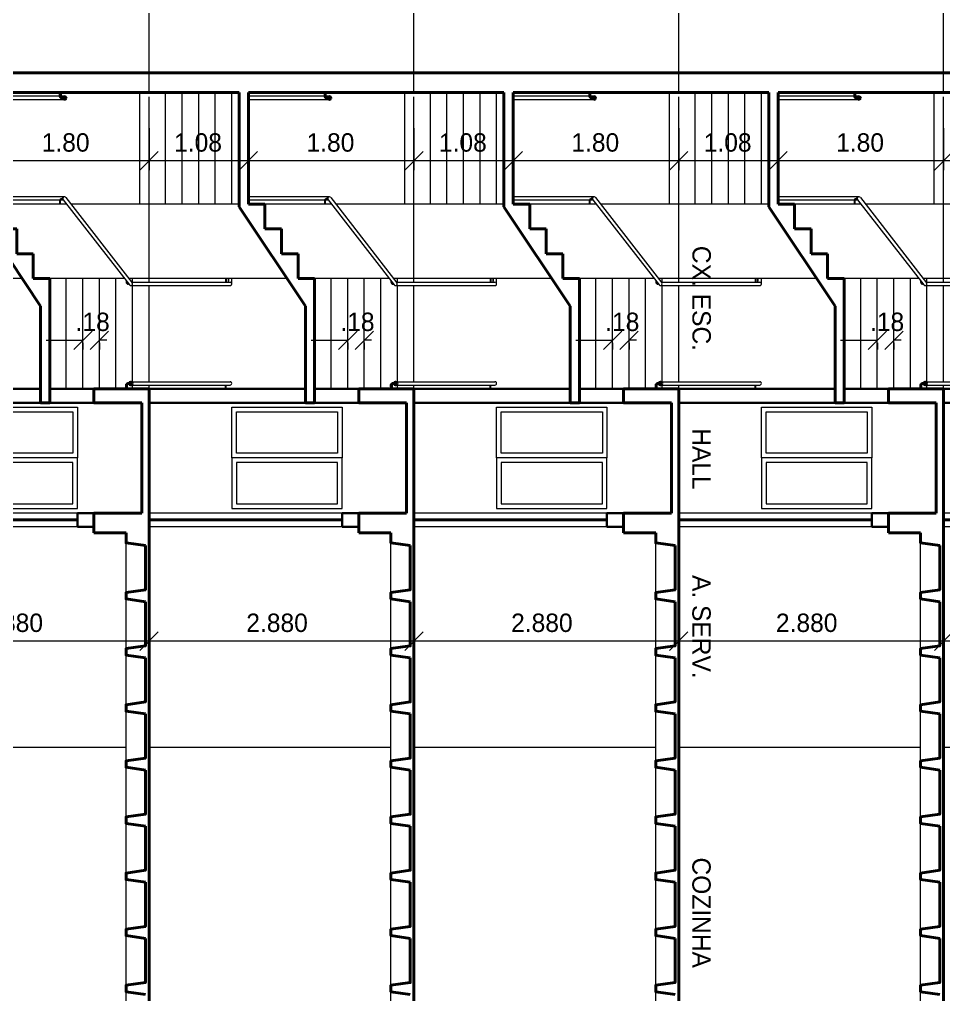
# Model space of a CAD drawing. Header units: metres. Extents: x -62 to 23, y -77 to 42.
# Drawn here: x -8.47 to 1.58, y 16.7 to 27.3 of the extents above; entities that cross this region are included whole.
import ezdxf
from ezdxf.enums import TextEntityAlignment as Align

# ---------------------------------------------------------------- set-up
doc = ezdxf.new("R2010")
doc.units = ezdxf.units.M
doc.header["$MEASUREMENT"] = 0
doc.linetypes.add('DGN Style 3', pattern=[2.76643, 1.976022, -0.790409])
for name, color, linetype, lineweight in [('1 - Eixos', 7, 'Continuous', 0), ('15 - Esquadrias Janelas', 7, 'Continuous', 0), ('19 - Estrutura Metálica', 7, 'Continuous', 0), ('5 - Laje em Corte', 7, 'Continuous', 0), ('CORNIJAS_VAR NA PLANTA PTIPO 1', 7, 'Continuous', 0), ('Level 1-1', 7, 'Continuous', 0), ('Level 12', 7, 'Continuous', 0), ('Level 28-1', 7, 'Continuous', 0), ('Level 41', 7, 'Continuous', 0), ('Level 44', 7, 'Continuous', 0)]:
    doc.layers.add(name, color=color, linetype=linetype, lineweight=lineweight)
doc.styles.add('Style-CIVIL', font='CIVIL.shx')
doc.styles.add('Style-INTL_ENGINEERING', font='INTL_ENGINEERING.shx')
doc.dimstyles.get("Standard").update_dxf_attribs({"dimtxt": 0.18, "dimasz": 0.18, "dimexe": 0.18, "dimexo": 0.0625, "dimgap": 0.09, "dimtad": 0, "dimtih": 1, "dimtoh": 1, "dimdec": 4, "dimzin": 1, "dimdsep": 46, "dimtxsty": 'Standard', "dimcen": 0, "dimadec": 0, "dimazin": 0, "dimtfac": 1, "dimtdec": 4, "dimtofl": 0, "dimtmove": 0, "dimatfit": 3, "dimfxl": 0, "dimtolj": 1, "dimtzin": 1, "dimarcsym": 0})

# ---------------------------------------------------------------- blocks, each defined once
blk = doc.blocks.new('*U12')
at = {"layer": 'Level 44', "color": 7, "linetype": 'Continuous', "lineweight": 30}
for p, q in [((-1.05, 0.075), (-1.05, -0.075)), ((1.05, 0.075), (1.05, -0.075))]:
    blk.add_line(p, q, dxfattribs=at)
at = {"layer": 'Level 44', "color": 7, "linetype": 'Continuous', "lineweight": 0}
for p, q in [((1.05, 0.075), (-1.05, 0.075)), ((1.05, -0.075), (-1.05, -0.075))]:
    blk.add_line(p, q, dxfattribs=at)
at = {"layer": 'Level 44', "color": 7, "linetype": 'Continuous', "lineweight": 40}
blk.add_line((1.05, 0), (-1.05, 0), dxfattribs=at)
blk = doc.blocks.new('*U14')
at = {"layer": '19 - Estrutura Metálica', "color": 171, "linetype": 'Continuous', "lineweight": 30}
for p, q in [((0.007, 0.014), (0.017, 0.006)), ((0.013, 0.022), (0.023, 0.014)), ((-0.016, -0.063), (0.019, -0.022)), ((-0.008, -0.069), (0.027, -0.029))]:
    blk.add_line(p, q, dxfattribs=at)
for radius in [0.025, 0.015]:
    blk.add_circle((-0.009, 0.034), radius, dxfattribs=at)
for radius, start, end in [(0.02, 318.3321, 47.1052), (0.03, 319.6851, 49.6329)]:
    blk.add_arc((0.004, -0.009), radius, start, end, dxfattribs=at)
blk = doc.blocks.new('*U15')
at = {"layer": '19 - Estrutura Metálica', "color": 171, "linetype": 'Continuous', "lineweight": 30}
for p, q in [((0.007, 0.014), (0.017, 0.006)), ((0.013, 0.022), (0.023, 0.014)), ((-0.016, -0.063), (0.019, -0.022)), ((-0.008, -0.069), (0.027, -0.029))]:
    blk.add_line(p, q, dxfattribs=at)
at = {"layer": '19 - Estrutura Metálica', "color": 171, "linetype": 'Continuous', "lineweight": 30, "extrusion": (0, 0, -1)}
for radius in [0.025, 0.015]:
    blk.add_circle((0.009, 0.034), radius, dxfattribs=at)
at = {"layer": '19 - Estrutura Metálica', "color": 171, "linetype": 'Continuous', "lineweight": 30}
for radius, start, end in [(0.02, 318.3321, 47.1052), (0.03, 319.6851, 49.6329)]:
    blk.add_arc((0.004, -0.009), radius, start, end, dxfattribs=at)
blk = doc.blocks.new('*U11')
at = {"layer": '15 - Esquadrias Janelas', "color": 7, "linetype": 'Continuous', "lineweight": 0, "flags": 128}
for points in [[(0.96, 3.322), (0.96, 2.772), (-0.24, 2.772), (-0.24, 3.322)], [(0.91, 3.272), (0.91, 2.822), (-0.19, 2.822), (-0.19, 3.272)], [(-0.24, 2.772), (-0.24, 2.222), (0.96, 2.222), (0.96, 2.772)], [(-0.19, 2.722), (-0.19, 2.272), (0.91, 2.272), (0.91, 2.722)]]:
    blk.add_lwpolyline(points, close=True, dxfattribs=at)
at = {"layer": '5 - Laje em Corte', "color": 1, "linetype": 'Continuous', "lineweight": 40}
for p, q in [((1.74, 6.958), (-1.14, 6.958)), ((-0.16, 6.743), (-1.14, 6.743)), ((-0.16, 5.502), (-0.16, 6.743)), ((-0.06, 5.532), (-0.06, 6.743)), ((1.74, 6.743), (-0.06, 6.743)), ((-0.06, 5.532), (0.12, 5.532)), ((0.12, 5.262), (0.12, 5.532)), ((0.56, 4.422), (-0.16, 5.502)), ((0.3, 5.262), (0.12, 5.262)), ((0.3, 4.992), (0.3, 5.262)), ((0.48, 4.992), (0.3, 4.992)), ((0.48, 4.722), (0.48, 4.992)), ((0.66, 4.722), (0.48, 4.722)), ((0.66, 3.372), (0.66, 4.722)), ((0.56, 3.372), (0.56, 4.422)), ((-1.14, 3.522), (-1.74, 3.522)), ((-1.74, 3.522), (-1.74, 3.372)), ((-1.14, 3.522), (-1.14, -4.358)), ((-1.22, 3.372), (-1.74, 3.372)), ((-1.22, 3.372), (-1.22, 2.172)), ((0.56, 3.372), (0.66, 3.372)), ((-1.22, 2.172), (-1.74, 2.172)), ((-1.74, 2.172), (-1.74, 1.958)), ((-1.39, 1.958), (-1.74, 1.958))]:
    blk.add_line(p, q, dxfattribs=at)
at = {"layer": '5 - Laje em Corte', "color": 1, "linetype": 'Continuous', "lineweight": 0}
blk.add_line((-1.39, -4.182), (-1.39, 1.848), dxfattribs=at)
at = {"layer": '5 - Laje em Corte', "color": 1, "linetype": 'Continuous', "lineweight": 40, "flags": 128}
for points in [[(-1.39, 1.958), (-1.39, 1.848), (-1.18, 1.818)], [(-1.18, 1.818), (-1.18, 1.338), (-1.39, 1.308), (-1.39, 1.238), (-1.18, 1.208)], [(-1.18, 1.208), (-1.18, 0.728), (-1.39, 0.698), (-1.39, 0.628), (-1.18, 0.598)], [(-1.18, 0.598), (-1.18, 0.118), (-1.39, 0.088), (-1.39, 0.018), (-1.18, -0.012)], [(-1.18, -0.012), (-1.18, -0.492), (-1.39, -0.522), (-1.39, -0.592), (-1.18, -0.622)], [(-1.18, -0.622), (-1.18, -1.102), (-1.39, -1.132), (-1.39, -1.202), (-1.18, -1.232)], [(-1.18, -1.232), (-1.18, -1.712), (-1.39, -1.742), (-1.39, -1.812), (-1.18, -1.842)], [(-1.18, -1.842), (-1.18, -2.322), (-1.39, -2.352), (-1.39, -2.422), (-1.18, -2.452)], [(-1.18, -2.452), (-1.18, -2.932), (-1.39, -2.962), (-1.39, -3.032), (-1.18, -3.062)]]:
    blk.add_lwpolyline(points, dxfattribs=at)
at = {"layer": 'CORNIJAS_VAR NA PLANTA PTIPO 1', "color": 7, "linetype": 'Continuous', "lineweight": 30}
for p, q in [((1.14, 2.172), (0.96, 2.172)), ((1.14, 2.022), (0.96, 2.022))]:
    blk.add_line(p, q, dxfattribs=at)
at = {"layer": 'Level 28-1', "color": 171, "linetype": 'Continuous', "lineweight": 13}
for p, q in [((0.771, 6.703), (-0.06, 6.703)), ((0.821, 6.703), (0.778, 6.703)), ((0.821, 6.665), (-0.06, 6.665)), ((0.821, 5.61), (-0.06, 5.61)), ((0.771, 5.572), (-0.06, 5.572)), ((0.771, 5.532), (0.771, 5.572)), ((0.778, 5.532), (0.778, 5.572)), ((0.812, 5.572), (0.778, 5.572)), ((0.803, 5.587), (0.792, 5.587)), ((0.803, 5.595), (0.793, 5.595)), ((0.806, 5.579), (1.526, 4.652)), ((0.836, 5.602), (1.556, 4.675)), ((-1.14, 4.682), (-0.259, 4.682)), ((-0.309, 4.722), (-0.309, 4.682)), ((-0.302, 4.722), (-0.302, 4.683)), ((-0.24, 4.663), (-0.24, 4.722)), ((1.491, 4.698), (1.491, 4.682)), ((1.498, 4.688), (1.498, 4.683)), ((1.515, 4.667), (1.512, 4.667)), ((1.55, 4.682), (1.74, 4.682)), ((-1.14, 4.645), (-0.259, 4.645)), ((1.52, 4.66), (1.513, 4.66)), ((1.541, 4.645), (1.74, 4.645)), ((-1.14, 3.6), (-0.259, 3.6)), ((-1.14, 3.562), (-0.259, 3.562)), ((-0.309, 3.522), (-0.309, 3.562)), ((-0.302, 3.522), (-0.302, 3.562)), ((1.541, 3.6), (1.74, 3.6)), ((1.541, 3.562), (1.74, 3.562))]:
    blk.add_line(p, q, dxfattribs=at)
at = {"layer": 'Level 28-1', "color": 171, "linetype": 'Continuous', "lineweight": 13, "flags": 128}
blk.add_lwpolyline([(-0.278, 4.682), (-0.278, 4.722), (-0.278, 4.693)], dxfattribs=at)
at = {"layer": 'Level 28-1', "color": 171, "linetype": 'Continuous', "lineweight": 13, "extrusion": (0, 0, -1)}
for radius, start, end in [(0.0225, 0.0115, 89.9593), (0.015, 358.6585, 87.4316)]:
    blk.add_arc((-0.793, 5.572), radius, start, end, dxfattribs=at)
at = {"layer": 'Level 28-1', "color": 171, "linetype": 'Continuous', "lineweight": 13}
for centre, radius, start, end in [((0.821, 5.591), 0.0187, 36.9033, 216.9033), ((-0.259, 4.663), 0.0187, 269.9948, 90.0001), ((1.513, 4.682), 0.0225, 180.0115, 269.9593), ((1.513, 4.682), 0.015, 178.6585, 267.4316), ((1.541, 4.663), 0.0187, 216.9033, 36.9033), ((-0.259, 3.581), 0.0187, 269.9999, 90)]:
    blk.add_arc(centre, radius, start, end, dxfattribs=at)
at = {"layer": 'Level 41', "color": 230, "linetype": 'Continuous', "lineweight": 0}
for p, q in [((-1.24, 5.532), (-1.24, 6.743)), ((0.84, 3.522), (0.84, 4.722)), ((1.02, 3.522), (1.02, 4.722)), ((1.2, 3.522), (1.2, 4.722)), ((1.38, 3.522), (1.38, 4.722)), ((1.56, 4.682), (1.56, 4.722)), ((1.74, 4.682), (1.74, 4.722)), ((1.56, 3.6), (1.56, 4.645)), ((1.74, 3.6), (1.74, 4.645)), ((1.56, 3.522), (1.56, 3.562)), ((1.74, 3.522), (1.74, 3.562))]:
    blk.add_line(p, q, dxfattribs=at)
at = {"layer": 'Level 41', "color": 230, "linetype": 'DGN Style 3', "lineweight": 0}
for p, q in [((-1.14, 4.722), (-1.14, 6.743)), ((-0.96, 5.532), (-0.96, 6.743)), ((-0.78, 5.532), (-0.78, 6.743)), ((-0.6, 5.532), (-0.6, 6.743)), ((-0.42, 5.532), (-0.42, 6.743)), ((-0.24, 5.532), (-0.24, 6.743))]:
    blk.add_line(p, q, dxfattribs=at)
at = {"layer": 'Level 41', "color": 7, "linetype": 'Continuous', "lineweight": 13}
for p, q in [((-0.16, 5.532), (-1.14, 5.532)), ((0.843, 5.532), (0.12, 5.532)), ((1.74, 5.532), (0.891, 5.532)), ((0.36, 4.722), (-1.14, 4.722)), ((1.472, 4.722), (0.66, 4.722)), ((1.74, 4.722), (1.519, 4.722))]:
    blk.add_line(p, q, dxfattribs=at)
at = {"layer": 'Level 41', "color": 7, "linetype": 'Continuous', "lineweight": 30}
for p, q in [((0.56, 3.522), (-1.14, 3.522)), ((1.14, 3.522), (0.66, 3.522)), ((0.56, 3.372), (-1.14, 3.372)), ((1.14, 3.372), (0.66, 3.372))]:
    blk.add_line(p, q, dxfattribs=at)
at = {"layer": 'Level 44', "color": 7, "linetype": 'Continuous', "lineweight": 13}
blk.add_line((1.49, -0.378), (-1.14, -0.378), dxfattribs=at)
at = {"layer": '19 - Estrutura Metálica', "color": 171, "linetype": 'Continuous', "lineweight": 30, "xscale": 0.7499990121287976, "yscale": 0.7499990121287976, "zscale": 0.7499990121287976, "rotation": 220.3263723975496}
blk.add_blockref('*U14', (0.8, 6.699), dxfattribs=at)
at = {"layer": '19 - Estrutura Metálica', "color": 171, "linetype": 'Continuous', "lineweight": 30, "extrusion": (0, 0, -1), "xscale": 0.7499990121287978, "yscale": 0.7499990121287978, "zscale": 0.7499990121287978, "rotation": 40.32637239754955}
blk.add_blockref('*U15', (-1.52, 3.566), dxfattribs=at)
at = {"layer": 'Level 44', "color": 7, "linetype": 'Continuous', "lineweight": 30}
blk.add_blockref('*U12', (-0.09, 2.097), dxfattribs=at)
blk = doc.blocks.new('*D83')
at = {"layer": 'Defpoints'}
for p in [(1.583, 20.546), (3.023, 20.546), (1.583, 19.935), (4.463, 19.935)]:
    blk.add_point(p, dxfattribs=at)
at = {"layer": 'Level 1-1', "color": 2, "linetype": 'Continuous', "lineweight": 0}
for p, q in [((1.483, 20.446), (1.683, 20.646)), ((1.583, 20.035), (1.583, 20.646)), ((4.563, 20.646), (4.363, 20.446)), ((4.463, 20.035), (4.463, 20.646)), ((4.463, 20.546), (1.583, 20.546))]:
    blk.add_line(p, q, dxfattribs=at)
at = {"layer": 'Level 1-1', "color": 2, "linetype": 'Continuous', "lineweight": 0, "style": 'Style-CIVIL'}
blk.add_text('2.880', height=0.2, dxfattribs=at).set_placement((2.64, 20.746), align=Align.MIDDLE_LEFT)
blk = doc.blocks.new('_Oblique')
at = {"color": 0, "linetype": 'ByBlock', "lineweight": -2}
blk.add_line((0.5, 0.5), (-0.5, -0.5), dxfattribs=at)
blk = doc.blocks.new('*D84')
at = {"layer": 'Defpoints'}
for p in [(-1.297, 20.546), (0.143, 20.546), (-1.297, 19.935), (1.583, 19.935)]:
    blk.add_point(p, dxfattribs=at)
at = {"layer": 'Level 1-1', "color": 2, "linetype": 'Continuous', "lineweight": 0}
for p, q in [((-1.397, 20.446), (-1.197, 20.646)), ((-1.297, 20.035), (-1.297, 20.646)), ((1.683, 20.646), (1.483, 20.446)), ((1.583, 20.035), (1.583, 20.646)), ((1.583, 20.546), (-1.297, 20.546))]:
    blk.add_line(p, q, dxfattribs=at)
at = {"layer": 'Level 1-1', "color": 2, "linetype": 'Continuous', "lineweight": 0, "style": 'Style-CIVIL'}
blk.add_text('2.880', height=0.2, dxfattribs=at).set_placement((-0.24, 20.746), align=Align.MIDDLE_LEFT)
blk = doc.blocks.new('*D85')
at = {"layer": 'Defpoints'}
for p in [(-4.177, 20.546), (-2.737, 20.546), (-4.177, 19.935), (-1.297, 19.935)]:
    blk.add_point(p, dxfattribs=at)
at = {"layer": 'Level 1-1', "color": 2, "linetype": 'Continuous', "lineweight": 0}
for p, q in [((-4.277, 20.446), (-4.077, 20.646)), ((-4.177, 20.035), (-4.177, 20.646)), ((-1.197, 20.646), (-1.397, 20.446)), ((-1.297, 20.035), (-1.297, 20.646)), ((-1.297, 20.546), (-4.177, 20.546))]:
    blk.add_line(p, q, dxfattribs=at)
at = {"layer": 'Level 1-1', "color": 2, "linetype": 'Continuous', "lineweight": 0, "style": 'Style-CIVIL'}
blk.add_text('2.880', height=0.2, dxfattribs=at).set_placement((-3.12, 20.746), align=Align.MIDDLE_LEFT)
blk = doc.blocks.new('*D86')
at = {"layer": 'Defpoints'}
for p in [(-7.057, 20.546), (-5.617, 20.546), (-7.057, 19.935), (-4.177, 19.935)]:
    blk.add_point(p, dxfattribs=at)
at = {"layer": 'Level 1-1', "color": 2, "linetype": 'Continuous', "lineweight": 0}
for p, q in [((-7.157, 20.446), (-6.957, 20.646)), ((-7.057, 20.035), (-7.057, 20.646)), ((-4.077, 20.646), (-4.277, 20.446)), ((-4.177, 20.035), (-4.177, 20.646)), ((-4.177, 20.546), (-7.057, 20.546))]:
    blk.add_line(p, q, dxfattribs=at)
at = {"layer": 'Level 1-1', "color": 2, "linetype": 'Continuous', "lineweight": 0, "style": 'Style-CIVIL'}
blk.add_text('2.880', height=0.2, dxfattribs=at).set_placement((-6, 20.746), align=Align.MIDDLE_LEFT)
blk = doc.blocks.new('*D87')
at = {"layer": 'Defpoints'}
for p in [(-9.937, 20.546), (-8.497, 20.546), (-9.937, 19.935), (-7.057, 19.935)]:
    blk.add_point(p, dxfattribs=at)
at = {"layer": 'Level 1-1', "color": 2, "linetype": 'Continuous', "lineweight": 0}
for p, q in [((-10.037, 20.446), (-9.837, 20.646)), ((-9.937, 20.035), (-9.937, 20.646)), ((-6.957, 20.646), (-7.157, 20.446)), ((-7.057, 20.035), (-7.057, 20.646)), ((-7.057, 20.546), (-9.937, 20.546))]:
    blk.add_line(p, q, dxfattribs=at)
at = {"layer": 'Level 1-1', "color": 2, "linetype": 'Continuous', "lineweight": 0, "style": 'Style-CIVIL'}
blk.add_text('2.880', height=0.2, dxfattribs=at).set_placement((-8.88, 20.746), align=Align.MIDDLE_LEFT)
blk = doc.blocks.new('*D189')
at = {"layer": 'Defpoints'}
for p in [(1.583, 26.224), (2.663, 25.904), (1.583, 25.768), (2.123, 25.768)]:
    blk.add_point(p, dxfattribs=at)
at = {"layer": 'Level 1-1', "color": 2, "linetype": 'Continuous', "lineweight": 0}
for p, q in [((1.583, 26.124), (1.583, 25.668)), ((1.483, 25.668), (1.683, 25.868)), ((2.763, 25.868), (2.563, 25.668)), ((2.663, 25.768), (1.583, 25.768)), ((2.663, 25.804), (2.663, 25.668))]:
    blk.add_line(p, q, dxfattribs=at)
at = {"layer": 'Level 1-1', "color": 2, "linetype": 'Continuous', "lineweight": 0, "style": 'Style-CIVIL'}
blk.add_text('1.08', height=0.2, dxfattribs=at).set_placement((1.855, 25.968), align=Align.MIDDLE_LEFT)
blk = doc.blocks.new('*D190')
at = {"layer": 'Defpoints'}
for p in [(1.583, 26.224), (-0.217, 25.904), (-0.217, 25.768), (0.683, 25.768)]:
    blk.add_point(p, dxfattribs=at)
at = {"layer": 'Level 1-1', "color": 2, "linetype": 'Continuous', "lineweight": 0}
for p, q in [((1.583, 26.124), (1.583, 25.668)), ((-0.317, 25.668), (-0.117, 25.868)), ((1.683, 25.868), (1.483, 25.668)), ((-0.217, 25.804), (-0.217, 25.668)), ((1.583, 25.768), (-0.217, 25.768))]:
    blk.add_line(p, q, dxfattribs=at)
at = {"layer": 'Level 1-1', "color": 2, "linetype": 'Continuous', "lineweight": 0, "style": 'Style-CIVIL'}
blk.add_text('1.80', height=0.2, dxfattribs=at).set_placement((0.415, 25.968), align=Align.MIDDLE_LEFT)
blk = doc.blocks.new('*D191')
at = {"layer": 'Defpoints'}
for p in [(-1.297, 26.224), (-0.217, 25.904), (-1.297, 25.768), (-0.757, 25.768)]:
    blk.add_point(p, dxfattribs=at)
at = {"layer": 'Level 1-1', "color": 2, "linetype": 'Continuous', "lineweight": 0}
for p, q in [((-1.297, 26.124), (-1.297, 25.668)), ((-1.397, 25.668), (-1.197, 25.868)), ((-0.117, 25.868), (-0.317, 25.668)), ((-0.217, 25.768), (-1.297, 25.768)), ((-0.217, 25.804), (-0.217, 25.668))]:
    blk.add_line(p, q, dxfattribs=at)
at = {"layer": 'Level 1-1', "color": 2, "linetype": 'Continuous', "lineweight": 0, "style": 'Style-CIVIL'}
blk.add_text('1.08', height=0.2, dxfattribs=at).set_placement((-1.025, 25.968), align=Align.MIDDLE_LEFT)
blk = doc.blocks.new('*D192')
at = {"layer": 'Defpoints'}
for p in [(-1.297, 26.224), (-3.097, 25.904), (-3.097, 25.768), (-2.197, 25.768)]:
    blk.add_point(p, dxfattribs=at)
at = {"layer": 'Level 1-1', "color": 2, "linetype": 'Continuous', "lineweight": 0}
for p, q in [((-1.297, 26.124), (-1.297, 25.668)), ((-3.197, 25.668), (-2.997, 25.868)), ((-1.197, 25.868), (-1.397, 25.668)), ((-3.097, 25.804), (-3.097, 25.668)), ((-1.297, 25.768), (-3.097, 25.768))]:
    blk.add_line(p, q, dxfattribs=at)
at = {"layer": 'Level 1-1', "color": 2, "linetype": 'Continuous', "lineweight": 0, "style": 'Style-CIVIL'}
blk.add_text('1.80', height=0.2, dxfattribs=at).set_placement((-2.465, 25.968), align=Align.MIDDLE_LEFT)
blk = doc.blocks.new('*D193')
at = {"layer": 'Defpoints'}
for p in [(-4.177, 26.224), (-3.097, 25.904), (-4.177, 25.768), (-3.637, 25.768)]:
    blk.add_point(p, dxfattribs=at)
at = {"layer": 'Level 1-1', "color": 2, "linetype": 'Continuous', "lineweight": 0}
for p, q in [((-4.177, 26.124), (-4.177, 25.668)), ((-4.277, 25.668), (-4.077, 25.868)), ((-2.997, 25.868), (-3.197, 25.668)), ((-3.097, 25.768), (-4.177, 25.768)), ((-3.097, 25.804), (-3.097, 25.668))]:
    blk.add_line(p, q, dxfattribs=at)
at = {"layer": 'Level 1-1', "color": 2, "linetype": 'Continuous', "lineweight": 0, "style": 'Style-CIVIL'}
blk.add_text('1.08', height=0.2, dxfattribs=at).set_placement((-3.905, 25.968), align=Align.MIDDLE_LEFT)
blk = doc.blocks.new('*D194')
at = {"layer": 'Defpoints'}
for p in [(-4.177, 26.224), (-5.977, 25.904), (-5.977, 25.768), (-5.077, 25.768)]:
    blk.add_point(p, dxfattribs=at)
at = {"layer": 'Level 1-1', "color": 2, "linetype": 'Continuous', "lineweight": 0}
for p, q in [((-4.177, 26.124), (-4.177, 25.668)), ((-6.077, 25.668), (-5.877, 25.868)), ((-4.077, 25.868), (-4.277, 25.668)), ((-5.977, 25.804), (-5.977, 25.668)), ((-4.177, 25.768), (-5.977, 25.768))]:
    blk.add_line(p, q, dxfattribs=at)
at = {"layer": 'Level 1-1', "color": 2, "linetype": 'Continuous', "lineweight": 0, "style": 'Style-CIVIL'}
blk.add_text('1.80', height=0.2, dxfattribs=at).set_placement((-5.345, 25.968), align=Align.MIDDLE_LEFT)
blk = doc.blocks.new('*D195')
at = {"layer": 'Defpoints'}
for p in [(-7.057, 26.224), (-5.977, 25.904), (-7.057, 25.768), (-6.517, 25.768)]:
    blk.add_point(p, dxfattribs=at)
at = {"layer": 'Level 1-1', "color": 2, "linetype": 'Continuous', "lineweight": 0}
for p, q in [((-7.057, 26.124), (-7.057, 25.668)), ((-7.157, 25.668), (-6.957, 25.868)), ((-5.877, 25.868), (-6.077, 25.668)), ((-5.977, 25.768), (-7.057, 25.768)), ((-5.977, 25.804), (-5.977, 25.668))]:
    blk.add_line(p, q, dxfattribs=at)
at = {"layer": 'Level 1-1', "color": 2, "linetype": 'Continuous', "lineweight": 0, "style": 'Style-CIVIL'}
blk.add_text('1.08', height=0.2, dxfattribs=at).set_placement((-6.785, 25.968), align=Align.MIDDLE_LEFT)
blk = doc.blocks.new('*D196')
at = {"layer": 'Defpoints'}
for p in [(-7.057, 26.224), (-8.857, 25.904), (-8.857, 25.768), (-7.957, 25.768)]:
    blk.add_point(p, dxfattribs=at)
at = {"layer": 'Level 1-1', "color": 2, "linetype": 'Continuous', "lineweight": 0}
for p, q in [((-7.057, 26.124), (-7.057, 25.668)), ((-8.957, 25.668), (-8.757, 25.868)), ((-6.957, 25.868), (-7.157, 25.668)), ((-8.857, 25.804), (-8.857, 25.668)), ((-7.057, 25.768), (-8.857, 25.768))]:
    blk.add_line(p, q, dxfattribs=at)
at = {"layer": 'Level 1-1', "color": 2, "linetype": 'Continuous', "lineweight": 0, "style": 'Style-CIVIL'}
blk.add_text('1.80', height=0.2, dxfattribs=at).set_placement((-8.225, 25.968), align=Align.MIDDLE_LEFT)
blk = doc.blocks.new('*D246')
at = {"layer": 'Defpoints'}
for p in [(-7.776, 23.889), (-7.597, 23.889), (-7.776, 23.818), (-7.687, 23.818)]:
    blk.add_point(p, dxfattribs=at)
at = {"layer": 'Level 1-1', "color": 2, "linetype": 'Continuous', "lineweight": 0}
for p, q in [((-7.676, 23.918), (-7.876, 23.718)), ((-7.697, 23.718), (-7.497, 23.918)), ((-8.176, 23.818), (-7.776, 23.818)), ((-7.776, 23.789), (-7.776, 23.718)), ((-7.517, 23.818), (-7.597, 23.818)), ((-7.597, 23.789), (-7.597, 23.718))]:
    blk.add_line(p, q, dxfattribs=at)
at = {"layer": 'Level 1-1', "color": 2, "linetype": 'Continuous', "lineweight": 0, "style": 'Style-CIVIL'}
blk.add_text('.18', height=0.2, dxfattribs=at).set_placement((-7.857, 24.018), align=Align.MIDDLE_LEFT)
blk = doc.blocks.new('*D247')
at = {"layer": 'Defpoints'}
for p in [(-4.896, 23.889), (-4.717, 23.889), (-4.896, 23.818), (-4.807, 23.818)]:
    blk.add_point(p, dxfattribs=at)
at = {"layer": 'Level 1-1', "color": 2, "linetype": 'Continuous', "lineweight": 0}
for p, q in [((-4.796, 23.918), (-4.996, 23.718)), ((-4.817, 23.718), (-4.617, 23.918)), ((-5.296, 23.818), (-4.896, 23.818)), ((-4.896, 23.789), (-4.896, 23.718)), ((-4.637, 23.818), (-4.717, 23.818)), ((-4.717, 23.789), (-4.717, 23.718))]:
    blk.add_line(p, q, dxfattribs=at)
at = {"layer": 'Level 1-1', "color": 2, "linetype": 'Continuous', "lineweight": 0, "style": 'Style-CIVIL'}
blk.add_text('.18', height=0.2, dxfattribs=at).set_placement((-4.977, 24.018), align=Align.MIDDLE_LEFT)
blk = doc.blocks.new('*D248')
at = {"layer": 'Defpoints'}
for p in [(-2.016, 23.889), (-1.837, 23.889), (-2.016, 23.818), (-1.927, 23.818)]:
    blk.add_point(p, dxfattribs=at)
at = {"layer": 'Level 1-1', "color": 2, "linetype": 'Continuous', "lineweight": 0}
for p, q in [((-1.916, 23.918), (-2.116, 23.718)), ((-1.937, 23.718), (-1.737, 23.918)), ((-2.416, 23.818), (-2.016, 23.818)), ((-2.016, 23.789), (-2.016, 23.718)), ((-1.757, 23.818), (-1.837, 23.818)), ((-1.837, 23.789), (-1.837, 23.718))]:
    blk.add_line(p, q, dxfattribs=at)
at = {"layer": 'Level 1-1', "color": 2, "linetype": 'Continuous', "lineweight": 0, "style": 'Style-CIVIL'}
blk.add_text('.18', height=0.2, dxfattribs=at).set_placement((-2.097, 24.018), align=Align.MIDDLE_LEFT)
blk = doc.blocks.new('*D249')
at = {"layer": 'Defpoints'}
for p in [(0.864, 23.889), (1.043, 23.889), (0.864, 23.818), (0.953, 23.818)]:
    blk.add_point(p, dxfattribs=at)
at = {"layer": 'Level 1-1', "color": 2, "linetype": 'Continuous', "lineweight": 0}
for p, q in [((0.964, 23.918), (0.764, 23.718)), ((0.943, 23.718), (1.143, 23.918)), ((0.464, 23.818), (0.864, 23.818)), ((0.864, 23.789), (0.864, 23.718)), ((1.123, 23.818), (1.043, 23.818)), ((1.043, 23.789), (1.043, 23.718))]:
    blk.add_line(p, q, dxfattribs=at)
at = {"layer": 'Level 1-1', "color": 2, "linetype": 'Continuous', "lineweight": 0, "style": 'Style-CIVIL'}
blk.add_text('.18', height=0.2, dxfattribs=at).set_placement((0.783, 24.018), align=Align.MIDDLE_LEFT)
blk = doc.blocks.new('*U311')
at = {"layer": 'Level 12', "color": 2, "linetype": 'Continuous', "lineweight": 13, "style": 'Style-CIVIL'}
for s, p in [('HALL', (0, 3.495)), ('A. SERV.', (0, 1.899)), ('COZINHA', (0, -1.172))]:
    blk.add_text(s, height=0.1995, rotation=270, dxfattribs=at).set_placement(p, align=Align.MIDDLE_LEFT)
at = {"layer": 'Level 12', "color": 2, "linetype": 'Continuous', "lineweight": 13, "insert": (0, 4.906), "char_height": 0.2, "attachment_point": 5, "rotation": 270, "line_spacing_factor": 1.200006, "style": 'Style-INTL_ENGINEERING'}
blk.add_mtext('CX. ESC.\\P', dxfattribs=at)

msp = doc.modelspace()

# ---------------------------------------------------------------- linework, layer by layer
at = {"layer": '1 - Eixos', "color": 91, "linetype": 'DGN Style 3', "lineweight": 0}
for p, q in [((-7.0573, 26.5096), (-7.0574, 30.1932)), ((-4.1773, 26.5096), (-4.1774, 30.1932)), ((-1.2973, 26.5096), (-1.2974, 30.1932)), ((1.5827, 26.5096), (1.5826, 30.1932))]:
    msp.add_line(p, q, dxfattribs=at)

# ---------------------------------------------------------------- block references
at = {"layer": 'Level 12', "color": 2, "linetype": 'Continuous', "lineweight": 13}
msp.add_blockref('*U311', (-1.0494, 19.3661), dxfattribs=at)
at = {"layer": 'Level 44', "color": 7, "linetype": 'Continuous', "lineweight": 13}
for p in [(-8.7973, 19.7668), (-5.9173, 19.7668), (-3.0373, 19.7668), (-0.1573, 19.7668), (2.7227, 19.7668)]:
    msp.add_blockref('*U11', p, dxfattribs=at)

# ---------------------------------------------------------------- dimensions: what is measured, and where the dimension line sits
at = {"layer": 'Level 1-1', "color": 2, "linetype": 'Continuous', "lineweight": 0}
for base, p1, p2, override, picture, middle in [((-8.8573, 25.7684), (-7.0573, 26.2244), (-8.8573, 25.9043), {"dimtxt": 0.2, "dimasz": 0.2, "dimexe": 0.1, "dimexo": 0.1, "dimgap": 0.1, "dimtad": 1, "dimtih": 0, "dimtoh": 0, "dimdec": 2, "dimzin": 7, "dimtxsty": 'Style-CIVIL', "dimblk": 'Oblique', "dimclre": 2, "dimtdec": 2, "dimatfit": 1, "dimfrac": 2, "dimtolj": 0, "dimtzin": 7, "dimlwe": 0}, '*D196', (-7.9573, 25.7684)), ((-7.0573, 25.7684), (-5.9773, 25.9043), (-7.0573, 26.2244), {"dimtxt": 0.2, "dimasz": 0.2, "dimexe": 0.1, "dimexo": 0.1, "dimgap": 0.1, "dimtad": 1, "dimtih": 0, "dimtoh": 0, "dimdec": 2, "dimzin": 7, "dimtxsty": 'Style-CIVIL', "dimblk": 'Oblique', "dimclre": 2, "dimtdec": 2, "dimatfit": 1, "dimfrac": 2, "dimtolj": 0, "dimtzin": 7, "dimlwe": 0}, '*D195', (-6.5173, 25.7684)), ((-5.9773, 25.7684), (-4.1773, 26.2244), (-5.9773, 25.9043), {"dimtxt": 0.2, "dimasz": 0.2, "dimexe": 0.1, "dimexo": 0.1, "dimgap": 0.1, "dimtad": 1, "dimtih": 0, "dimtoh": 0, "dimdec": 2, "dimzin": 7, "dimtxsty": 'Style-CIVIL', "dimblk": 'Oblique', "dimclre": 2, "dimtdec": 2, "dimatfit": 1, "dimfrac": 2, "dimtolj": 0, "dimtzin": 7, "dimlwe": 0}, '*D194', (-5.0773, 25.7684)), ((-4.1773, 25.7684), (-3.0973, 25.9043), (-4.1773, 26.2244), {"dimtxt": 0.2, "dimasz": 0.2, "dimexe": 0.1, "dimexo": 0.1, "dimgap": 0.1, "dimtad": 1, "dimtih": 0, "dimtoh": 0, "dimdec": 2, "dimzin": 7, "dimtxsty": 'Style-CIVIL', "dimblk": 'Oblique', "dimclre": 2, "dimtdec": 2, "dimatfit": 1, "dimfrac": 2, "dimtolj": 0, "dimtzin": 7, "dimlwe": 0}, '*D193', (-3.6373, 25.7684)), ((-3.0973, 25.7684), (-1.2973, 26.2244), (-3.0973, 25.9043), {"dimtxt": 0.2, "dimasz": 0.2, "dimexe": 0.1, "dimexo": 0.1, "dimgap": 0.1, "dimtad": 1, "dimtih": 0, "dimtoh": 0, "dimdec": 2, "dimzin": 7, "dimtxsty": 'Style-CIVIL', "dimblk": 'Oblique', "dimclre": 2, "dimtdec": 2, "dimatfit": 1, "dimfrac": 2, "dimtolj": 0, "dimtzin": 7, "dimlwe": 0}, '*D192', (-2.1973, 25.7684)), ((-1.2973, 25.7684), (-0.2173, 25.9043), (-1.2973, 26.2244), {"dimtxt": 0.2, "dimasz": 0.2, "dimexe": 0.1, "dimexo": 0.1, "dimgap": 0.1, "dimtad": 1, "dimtih": 0, "dimtoh": 0, "dimdec": 2, "dimzin": 7, "dimtxsty": 'Style-CIVIL', "dimblk": 'Oblique', "dimclre": 2, "dimtdec": 2, "dimatfit": 1, "dimfrac": 2, "dimtolj": 0, "dimtzin": 7, "dimlwe": 0}, '*D191', (-0.7573, 25.7684)), ((-0.2173, 25.7684), (1.5827, 26.2244), (-0.2173, 25.9043), {"dimtxt": 0.2, "dimasz": 0.2, "dimexe": 0.1, "dimexo": 0.1, "dimgap": 0.1, "dimtad": 1, "dimtih": 0, "dimtoh": 0, "dimdec": 2, "dimzin": 7, "dimtxsty": 'Style-CIVIL', "dimblk": 'Oblique', "dimclre": 2, "dimtdec": 2, "dimatfit": 1, "dimfrac": 2, "dimtolj": 0, "dimtzin": 7, "dimlwe": 0}, '*D190', (0.6827, 25.7684)), ((1.5827, 25.7684), (2.6627, 25.9043), (1.5827, 26.2244), {"dimtxt": 0.2, "dimasz": 0.2, "dimexe": 0.1, "dimexo": 0.1, "dimgap": 0.1, "dimtad": 1, "dimtih": 0, "dimtoh": 0, "dimdec": 2, "dimzin": 7, "dimtxsty": 'Style-CIVIL', "dimblk": 'Oblique', "dimclre": 2, "dimtdec": 2, "dimatfit": 1, "dimfrac": 2, "dimtolj": 0, "dimtzin": 7, "dimlwe": 0}, '*D189', (2.1227, 25.7684)), ((-9.9373, 20.5463), (-7.0573, 19.9353), (-9.9373, 19.9353), {"dimtxt": 0.2, "dimasz": 0.2, "dimexe": 0.1, "dimexo": 0.1, "dimgap": 0.1, "dimtad": 1, "dimtih": 0, "dimtoh": 0, "dimdec": 3, "dimzin": 3, "dimtxsty": 'Style-CIVIL', "dimblk": 'Oblique', "dimclre": 2, "dimtdec": 3, "dimatfit": 1, "dimtolj": 0, "dimtzin": 3, "dimlwe": 0}, '*D87', (-8.4973, 20.5463)), ((-7.0573, 20.5463), (-4.1773, 19.9353), (-7.0573, 19.9353), {"dimtxt": 0.2, "dimasz": 0.2, "dimexe": 0.1, "dimexo": 0.1, "dimgap": 0.1, "dimtad": 1, "dimtih": 0, "dimtoh": 0, "dimdec": 3, "dimzin": 3, "dimtxsty": 'Style-CIVIL', "dimblk": 'Oblique', "dimclre": 2, "dimtdec": 3, "dimatfit": 1, "dimtolj": 0, "dimtzin": 3, "dimlwe": 0}, '*D86', (-5.6173, 20.5463)), ((-4.1773, 20.5463), (-1.2973, 19.9353), (-4.1773, 19.9353), {"dimtxt": 0.2, "dimasz": 0.2, "dimexe": 0.1, "dimexo": 0.1, "dimgap": 0.1, "dimtad": 1, "dimtih": 0, "dimtoh": 0, "dimdec": 3, "dimzin": 3, "dimtxsty": 'Style-CIVIL', "dimblk": 'Oblique', "dimclre": 2, "dimtdec": 3, "dimatfit": 1, "dimtolj": 0, "dimtzin": 3, "dimlwe": 0}, '*D85', (-2.7373, 20.5463)), ((-1.2973, 20.5463), (1.5827, 19.9353), (-1.2973, 19.9353), {"dimtxt": 0.2, "dimasz": 0.2, "dimexe": 0.1, "dimexo": 0.1, "dimgap": 0.1, "dimtad": 1, "dimtih": 0, "dimtoh": 0, "dimdec": 3, "dimzin": 3, "dimtxsty": 'Style-CIVIL', "dimblk": 'Oblique', "dimclre": 2, "dimtdec": 3, "dimatfit": 1, "dimtolj": 0, "dimtzin": 3, "dimlwe": 0}, '*D84', (0.1427, 20.5463)), ((1.5827, 20.5463), (4.4627, 19.9353), (1.5827, 19.9353), {"dimtxt": 0.2, "dimasz": 0.2, "dimexe": 0.1, "dimexo": 0.1, "dimgap": 0.1, "dimtad": 1, "dimtih": 0, "dimtoh": 0, "dimdec": 3, "dimzin": 3, "dimtxsty": 'Style-CIVIL', "dimblk": 'Oblique', "dimclre": 2, "dimtdec": 3, "dimatfit": 1, "dimtolj": 0, "dimtzin": 3, "dimlwe": 0}, '*D83', (3.0227, 20.5463))]:
    dim = msp.add_linear_dim(base=base, p1=p1, p2=p2, angle=180, dimstyle='Standard', override=override, dxfattribs=at)
    dim.commit()
    dim.dimension.update_dxf_attribs({"geometry": picture, "text_midpoint": middle})
for base, p1, p2, picture, middle in [((-7.7759, 23.8183), (-7.5973, 23.889), (-7.7759, 23.889), '*D246', (-7.6866, 23.8183)), ((-4.8959, 23.8183), (-4.7173, 23.889), (-4.8959, 23.889), '*D247', (-4.8066, 23.8183)), ((-2.0159, 23.8183), (-1.8373, 23.889), (-2.0159, 23.889), '*D248', (-1.9266, 23.8183)), ((0.8641, 23.8183), (1.0427, 23.889), (0.8641, 23.889), '*D249', (0.9534, 23.8183))]:
    dim = msp.add_linear_dim(base=base, p1=p1, p2=p2, angle=180, dimstyle='Standard', override={"dimtxt": 0.2, "dimasz": 0.2, "dimexe": 0.1, "dimexo": 0.1, "dimgap": 0.1, "dimtad": 1, "dimtih": 0, "dimtoh": 0, "dimdec": 2, "dimzin": 7, "dimtxsty": 'Style-CIVIL', "dimblk": 'Oblique', "dimclre": 2, "dimtdec": 2, "dimatfit": 1, "dimfrac": 2, "dimtolj": 0, "dimtzin": 7, "dimlwe": 0}, dxfattribs=at)
    dim.commit()
    dim.dimension.update_dxf_attribs({"geometry": picture, "text_midpoint": middle, "dimtype": 160})

doc.saveas('drawing.dxf')
